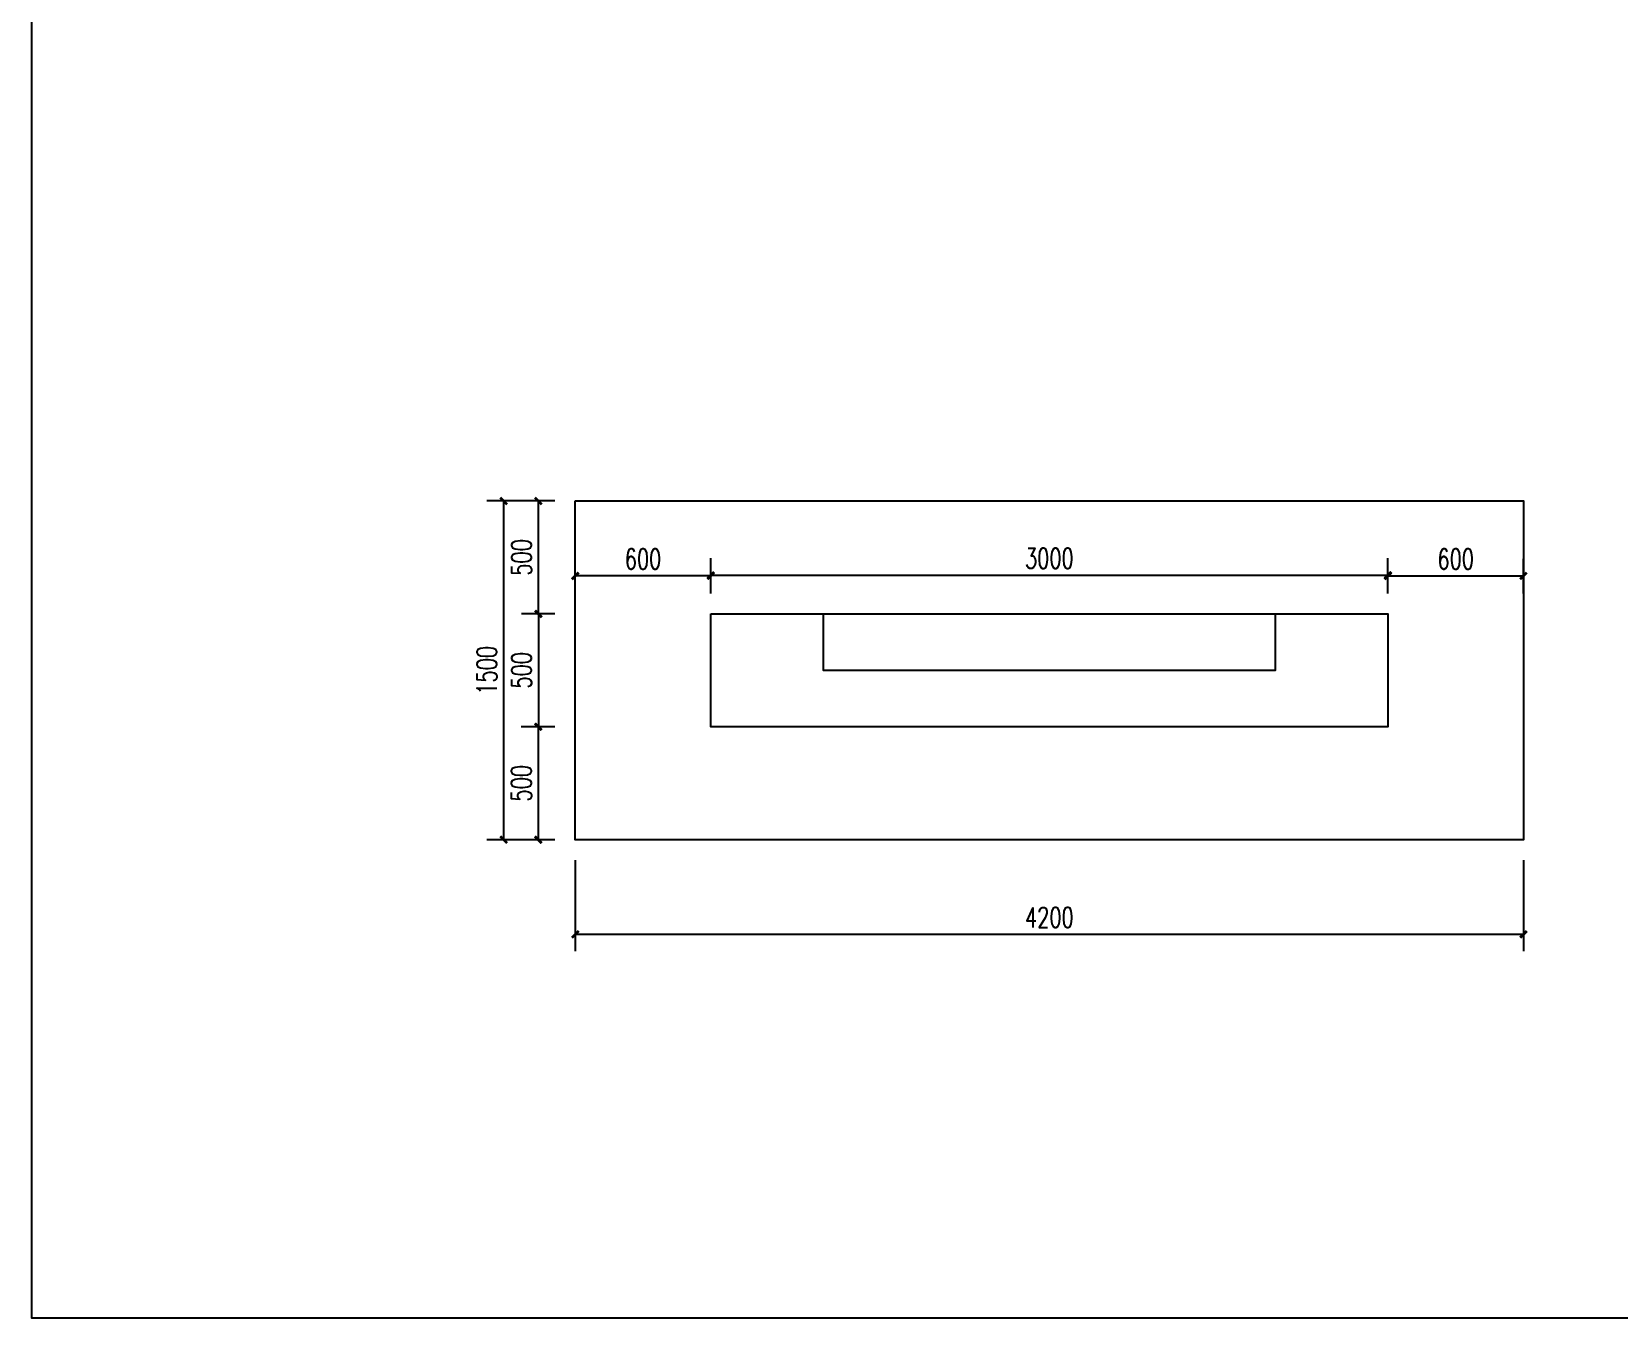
# Model space of a CAD drawing. Header units: millimetres. Extents: x -1822632 to -1305911, y 1206448 to 1536160.
# Drawn here: x -1700658 to -1693630, y 1233068 to 1238765 of the extents above; entities that cross this region are included whole.
import ezdxf

# ---------------------------------------------------------------- set-up
doc = ezdxf.new("R2010")
doc.units = ezdxf.units.MM
doc.header["$LTSCALE"] = 1000
doc.layers.get('0').update_dxf_attribs({"linetype": 'CONTINUOUS'})
doc.layers.get('DEFPOINTS').update_dxf_attribs({"linetype": 'CONTINUOUS'})
doc.layers.add('PUB_DIM', color=3, linetype='CONTINUOUS')
doc.layers.add('W- bollard系船栓', color=4, linetype='CONTINUOUS')
doc.styles.add('_TCH_DIM_T3', font='SIMPLEX', dxfattribs={"width": 0.705882, "bigfont": 'GBCBIG'})
doc.dimstyles.new('_T&&30', dxfattribs={"dimtxt": 89.25, "dimasz": 30, "dimexe": 75, "dimexo": 90, "dimgap": 30, "dimtad": 1, "dimdec": 0, "dimzin": 0, "dimdsep": 46, "dimtxsty": '_TCH_DIM_T3', "dimblk": 'ARCHTICK', "dimcen": 0.09, "dimclrt": 7, "dimazin": 2, "dimtfac": 1, "dimtdec": 0, "dimtix": 1, "dimtmove": 2, "dimatfit": 3, "dimfxl": 1, "dimtolj": 1, "dimtzin": 0, "dimarcsym": 0})
doc.dimstyles.new('_T&30', dxfattribs={"dimtxt": 89.25, "dimasz": 30, "dimexe": 75, "dimexo": 90, "dimgap": 30, "dimtad": 1, "dimdec": 0, "dimzin": 0, "dimdsep": 46, "dimtxsty": '_TCH_DIM_T3', "dimblk": 'ARCHTICK', "dimcen": 0.09, "dimclrt": 7, "dimazin": 2, "dimtfac": 1, "dimtdec": 0, "dimtix": 1, "dimtmove": 2, "dimatfit": 3, "dimfxl": 1, "dimtolj": 1, "dimtzin": 0, "dimarcsym": 0})

# ---------------------------------------------------------------- blocks, each defined once
blk = doc.blocks.new('_ARCHTICK')
at = {"color": 0, "linetype": 'ByBlock', "const_width": 0.4}
blk.add_lwpolyline([(-0.5, -0.5), (0.5, 0.5)], dxfattribs=at)
blk = doc.blocks.new('*D158')
at = {"layer": 'DEFPOINTS', "color": 0, "transparency": 16777216}
for p in [(-1698250.4, 1236187.1), (-1698414, 1235687.1), (-1698250.4, 1235687.1)]:
    blk.add_point(p, dxfattribs=at)
at = {"layer": 'PUB_DIM', "color": 0, "lineweight": -2, "transparency": 16777216}
for p, q in [((-1698340.4, 1236187.1), (-1698489, 1236187.1)), ((-1698414, 1236187.1), (-1698414, 1235687.1)), ((-1698340.4, 1235687.1), (-1698489, 1235687.1))]:
    blk.add_line(p, q, dxfattribs=at)
at = {"layer": 'PUB_DIM', "color": 0, "lineweight": -2, "transparency": 16777216, "xscale": 30, "yscale": 30, "zscale": 30}
for p, rotation in [((-1698414, 1236187.1), 90), ((-1698414, 1235687.1), 270)]:
    blk.add_blockref('_ARCHTICK', p, dxfattribs=dict(at, rotation=rotation))
at = {"layer": 'PUB_DIM', "color": 7, "transparency": 16777216, "insert": (-1698488.7, 1235937.1), "char_height": 89.25, "attachment_point": 5, "rotation": 90, "style": '_TCH_DIM_T3'}
blk.add_mtext('\\A1;500', dxfattribs=at)
blk = doc.blocks.new('*D166')
at = {"layer": 'DEFPOINTS', "color": 0, "transparency": 16777216}
for p in [(-1694650.4, 1236358.4), (-1697650.4, 1236187.1), (-1694650.4, 1236187.1)]:
    blk.add_point(p, dxfattribs=at)
at = {"layer": 'PUB_DIM', "color": 0, "lineweight": -2, "transparency": 16777216}
for p, q in [((-1697650.4, 1236277.1), (-1697650.4, 1236433.4)), ((-1694650.4, 1236277.1), (-1694650.4, 1236433.4)), ((-1697650.4, 1236358.4), (-1694650.4, 1236358.4))]:
    blk.add_line(p, q, dxfattribs=at)
at = {"layer": 'PUB_DIM', "color": 0, "lineweight": -2, "transparency": 16777216, "xscale": 30, "yscale": 30, "zscale": 30, "rotation": 180}
blk.add_blockref('_ARCHTICK', (-1697650.4, 1236358.4), dxfattribs=at)
at = {"layer": 'PUB_DIM', "color": 0, "lineweight": -2, "transparency": 16777216, "xscale": 30, "yscale": 30, "zscale": 30}
blk.add_blockref('_ARCHTICK', (-1694650.4, 1236358.4), dxfattribs=at)
at = {"layer": 'PUB_DIM', "color": 7, "transparency": 16777216, "insert": (-1696150.4, 1236433.1), "char_height": 89.25, "attachment_point": 5, "style": '_TCH_DIM_T3'}
blk.add_mtext('\\A1;3000', dxfattribs=at)
blk = doc.blocks.new('*D167')
at = {"layer": 'DEFPOINTS', "color": 0, "transparency": 16777216}
for p in [(-1698250.4, 1235187.1), (-1694050.4, 1235187.1), (-1694050.4, 1234768.1)]:
    blk.add_point(p, dxfattribs=at)
at = {"layer": 'PUB_DIM', "color": 0, "lineweight": -2, "transparency": 16777216}
for p, q in [((-1698250.4, 1235097.1), (-1698250.4, 1234693.1)), ((-1694050.4, 1235097.1), (-1694050.4, 1234693.1)), ((-1698250.4, 1234768.1), (-1694050.4, 1234768.1))]:
    blk.add_line(p, q, dxfattribs=at)
at = {"layer": 'PUB_DIM', "color": 0, "lineweight": -2, "transparency": 16777216, "xscale": 30, "yscale": 30, "zscale": 30, "rotation": 180}
blk.add_blockref('_ARCHTICK', (-1698250.4, 1234768.1), dxfattribs=at)
at = {"layer": 'PUB_DIM', "color": 0, "lineweight": -2, "transparency": 16777216, "xscale": 30, "yscale": 30, "zscale": 30}
blk.add_blockref('_ARCHTICK', (-1694050.4, 1234768.1), dxfattribs=at)
at = {"layer": 'PUB_DIM', "color": 7, "transparency": 16777216, "insert": (-1696150.4, 1234842.8), "char_height": 89.25, "attachment_point": 5, "style": '_TCH_DIM_T3'}
blk.add_mtext('\\A1;4200', dxfattribs=at)
blk = doc.blocks.new('*D168')
at = {"layer": 'DEFPOINTS', "color": 0, "transparency": 16777216}
for p in [(-1698567.5, 1236687.1), (-1698250.4, 1236687.1), (-1698250.4, 1235187.1)]:
    blk.add_point(p, dxfattribs=at)
at = {"layer": 'PUB_DIM', "color": 0, "lineweight": -2, "transparency": 16777216}
for p, q in [((-1698340.4, 1236687.1), (-1698642.5, 1236687.1)), ((-1698567.5, 1235187.1), (-1698567.5, 1236687.1)), ((-1698340.4, 1235187.1), (-1698642.5, 1235187.1))]:
    blk.add_line(p, q, dxfattribs=at)
at = {"layer": 'PUB_DIM', "color": 0, "lineweight": -2, "transparency": 16777216, "xscale": 30, "yscale": 30, "zscale": 30}
for p, rotation in [((-1698567.5, 1236687.1), 90), ((-1698567.5, 1235187.1), 270)]:
    blk.add_blockref('_ARCHTICK', p, dxfattribs=dict(at, rotation=rotation))
at = {"layer": 'PUB_DIM', "color": 7, "transparency": 16777216, "insert": (-1698642.1, 1235937.1), "char_height": 89.25, "attachment_point": 5, "rotation": 90, "style": '_TCH_DIM_T3'}
blk.add_mtext('\\A1;1500', dxfattribs=at)
blk = doc.blocks.new('*D169')
at = {"layer": 'DEFPOINTS', "color": 0, "ltscale": 5, "transparency": 16777216}
for p in [(-1698250.4, 1236355.3), (-1698250.4, 1236277.1), (-1697650.4, 1236277.1)]:
    blk.add_point(p, dxfattribs=at)
at = {"layer": 'PUB_DIM', "color": 0, "lineweight": -2, "ltscale": 5, "transparency": 16777216}
for p, q in [((-1698250.4, 1236367.1), (-1698250.4, 1236430.3)), ((-1697650.4, 1236367.1), (-1697650.4, 1236430.3)), ((-1697650.4, 1236355.3), (-1698250.4, 1236355.3))]:
    blk.add_line(p, q, dxfattribs=at)
at = {"layer": 'PUB_DIM', "color": 0, "lineweight": -2, "ltscale": 5, "transparency": 16777216, "xscale": 30, "yscale": 30, "zscale": 30, "rotation": 180}
blk.add_blockref('_ARCHTICK', (-1698250.4, 1236355.3), dxfattribs=at)
at = {"layer": 'PUB_DIM', "color": 0, "lineweight": -2, "ltscale": 5, "transparency": 16777216, "xscale": 30, "yscale": 30, "zscale": 30}
blk.add_blockref('_ARCHTICK', (-1697650.4, 1236355.3), dxfattribs=at)
at = {"layer": 'PUB_DIM', "color": 7, "ltscale": 5, "transparency": 16777216, "insert": (-1697950.4, 1236429.9), "char_height": 89.25, "attachment_point": 5, "style": '_TCH_DIM_T3'}
blk.add_mtext('\\A1;600', dxfattribs=at)
blk = doc.blocks.new('*D170')
at = {"layer": 'DEFPOINTS', "color": 0, "ltscale": 5, "transparency": 16777216}
for p in [(-1694050.4, 1236355.3), (-1694650.4, 1236187.1), (-1694050.4, 1236187.1)]:
    blk.add_point(p, dxfattribs=at)
at = {"layer": 'PUB_DIM', "color": 0, "lineweight": -2, "ltscale": 5, "transparency": 16777216}
for p, q in [((-1694650.4, 1236277.1), (-1694650.4, 1236430.3)), ((-1694050.4, 1236277.1), (-1694050.4, 1236430.3)), ((-1694650.4, 1236355.3), (-1694050.4, 1236355.3))]:
    blk.add_line(p, q, dxfattribs=at)
at = {"layer": 'PUB_DIM', "color": 0, "lineweight": -2, "ltscale": 5, "transparency": 16777216, "xscale": 30, "yscale": 30, "zscale": 30, "rotation": 180}
blk.add_blockref('_ARCHTICK', (-1694650.4, 1236355.3), dxfattribs=at)
at = {"layer": 'PUB_DIM', "color": 0, "lineweight": -2, "ltscale": 5, "transparency": 16777216, "xscale": 30, "yscale": 30, "zscale": 30}
blk.add_blockref('_ARCHTICK', (-1694050.4, 1236355.3), dxfattribs=at)
at = {"layer": 'PUB_DIM', "color": 7, "ltscale": 5, "transparency": 16777216, "insert": (-1694350.4, 1236429.9), "char_height": 89.25, "attachment_point": 5, "style": '_TCH_DIM_T3'}
blk.add_mtext('\\A1;600', dxfattribs=at)
blk = doc.blocks.new('*D159')
at = {"layer": 'DEFPOINTS', "color": 0, "ltscale": 5, "transparency": 16777216}
for p in [(-1698340.4, 1235687.1), (-1698414.7, 1235187.1), (-1698340.4, 1235187.1)]:
    blk.add_point(p, dxfattribs=at)
at = {"layer": 'PUB_DIM', "color": 0, "lineweight": -2, "ltscale": 5, "transparency": 16777216}
for p, q in [((-1698430.4, 1235687.1), (-1698489.7, 1235687.1)), ((-1698414.7, 1235687.1), (-1698414.7, 1235187.1)), ((-1698430.4, 1235187.1), (-1698489.7, 1235187.1))]:
    blk.add_line(p, q, dxfattribs=at)
at = {"layer": 'PUB_DIM', "color": 0, "lineweight": -2, "ltscale": 5, "transparency": 16777216, "xscale": 30, "yscale": 30, "zscale": 30}
for p, rotation in [((-1698414.7, 1235687.1), 90), ((-1698414.7, 1235187.1), 270)]:
    blk.add_blockref('_ARCHTICK', p, dxfattribs=dict(at, rotation=rotation))
at = {"layer": 'PUB_DIM', "color": 7, "ltscale": 5, "transparency": 16777216, "insert": (-1698489.4, 1235437.1), "char_height": 89.25, "attachment_point": 5, "rotation": 90, "style": '_TCH_DIM_T3'}
blk.add_mtext('\\A1;500', dxfattribs=at)
blk = doc.blocks.new('*D160')
at = {"layer": 'DEFPOINTS', "color": 0, "ltscale": 5, "transparency": 16777216}
for p in [(-1698414, 1236687.1), (-1698250.4, 1236687.1), (-1698250.4, 1236187.1)]:
    blk.add_point(p, dxfattribs=at)
at = {"layer": 'PUB_DIM', "color": 0, "lineweight": -2, "ltscale": 5, "transparency": 16777216}
for p, q in [((-1698340.4, 1236687.1), (-1698489, 1236687.1)), ((-1698414, 1236187.1), (-1698414, 1236687.1)), ((-1698340.4, 1236187.1), (-1698489, 1236187.1))]:
    blk.add_line(p, q, dxfattribs=at)
at = {"layer": 'PUB_DIM', "color": 0, "lineweight": -2, "ltscale": 5, "transparency": 16777216, "xscale": 30, "yscale": 30, "zscale": 30}
for p, rotation in [((-1698414, 1236687.1), 90), ((-1698414, 1236187.1), 270)]:
    blk.add_blockref('_ARCHTICK', p, dxfattribs=dict(at, rotation=rotation))
at = {"layer": 'PUB_DIM', "color": 7, "ltscale": 5, "transparency": 16777216, "insert": (-1698488.7, 1236437.1), "char_height": 89.25, "attachment_point": 5, "rotation": 90, "style": '_TCH_DIM_T3'}
blk.add_mtext('\\A1;500', dxfattribs=at)

msp = doc.modelspace()

# ---------------------------------------------------------------- linework, layer by layer
at = {"layer": 'PUB_DIM', "linetype": 'Continuous'}
for points in [[(-1698250.42, 1236687.085), (-1694050.42, 1236687.085), (-1694050.42, 1235187.085), (-1698250.42, 1235187.085)], [(-1697650.42, 1236187.085), (-1694650.42, 1236187.085), (-1694650.42, 1235687.085), (-1697650.42, 1235687.085)]]:
    msp.add_lwpolyline(points, close=True, dxfattribs=at)
at = {"layer": 'PUB_DIM', "color": 3, "ltscale": 5}
msp.add_lwpolyline([(-1697150.42, 1236187.085), (-1695150.42, 1236187.085), (-1695150.42, 1235937.085), (-1697150.42, 1235937.085)], close=True, dxfattribs=at)
at = {"layer": 'W- bollard系船栓'}
msp.add_lwpolyline([(-1700658.166, 1244462.497), (-1684560.771, 1244462.497), (-1684560.771, 1233067.771), (-1700658.166, 1233067.771)], close=True, dxfattribs=at)

# ---------------------------------------------------------------- dimensions: what is measured, and where the dimension line sits
at = {"layer": 'PUB_DIM'}
for base, p1, p2, picture, middle in [((-1698567.523, 1236687.085), (-1698250.42, 1235187.085), (-1698250.42, 1236687.085), '*D168', (-1698642.148, 1235937.085)), ((-1698414.043, 1235687.085), (-1698250.42, 1236187.085), (-1698250.42, 1235687.085), '*D158', (-1698488.668, 1235937.085))]:
    dim = msp.add_linear_dim(base=base, p1=p1, p2=p2, angle=90, dimstyle='_T&30', dxfattribs=at)
    dim.commit()
    dim.dimension.update_dxf_attribs({"geometry": picture, "text_midpoint": middle})
at = {"layer": 'PUB_DIM', "color": 3, "ltscale": 5}
for base, p1, p2, dimstyle, picture, middle in [((-1698414.043, 1236687.085), (-1698250.42, 1236187.085), (-1698250.42, 1236687.085), '_T&30', '*D160', (-1698488.668, 1236437.085)), ((-1698414.731, 1235187.085), (-1698340.42, 1235687.085), (-1698340.42, 1235187.085), '_T&&30', '*D159', (-1698489.356, 1235437.085))]:
    dim = msp.add_linear_dim(base=base, p1=p1, p2=p2, angle=90, dimstyle=dimstyle, dxfattribs=at)
    dim.commit()
    dim.dimension.update_dxf_attribs({"geometry": picture, "text_midpoint": middle})
for base, p1, p2, picture, middle in [((-1698250.42, 1236355.261), (-1697650.42, 1236277.085), (-1698250.42, 1236277.085), '*D169', (-1697950.42, 1236429.886)), ((-1694050.42, 1236355.261), (-1694650.42, 1236187.085), (-1694050.42, 1236187.085), '*D170', (-1694350.42, 1236429.886))]:
    dim = msp.add_linear_dim(base=base, p1=p1, p2=p2, dimstyle='_T&&30', dxfattribs=at)
    dim.commit()
    dim.dimension.update_dxf_attribs({"geometry": picture, "text_midpoint": middle})
at = {"layer": 'PUB_DIM'}
for base, p1, p2, picture, middle in [((-1694650.42, 1236358.438), (-1697650.42, 1236187.085), (-1694650.42, 1236187.085), '*D166', (-1696150.42, 1236433.063)), ((-1694050.42, 1234768.125), (-1698250.42, 1235187.085), (-1694050.42, 1235187.085), '*D167', (-1696150.42, 1234842.75))]:
    dim = msp.add_linear_dim(base=base, p1=p1, p2=p2, dimstyle='_T&30', dxfattribs=at)
    dim.commit()
    dim.dimension.update_dxf_attribs({"geometry": picture, "text_midpoint": middle})

doc.saveas('drawing.dxf')
